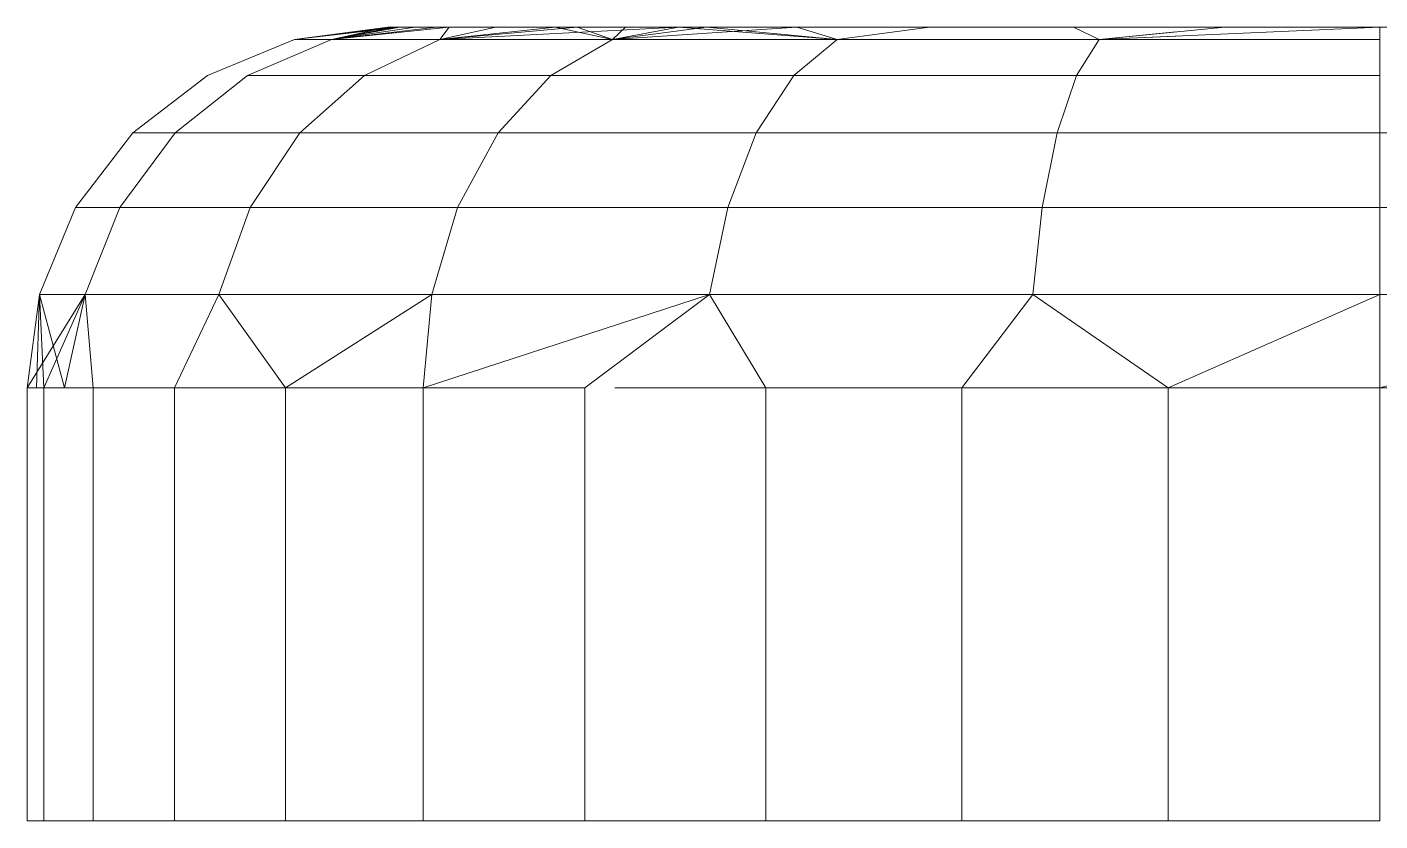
# Model space of a CAD drawing. Header units: centimetres. Extents: x -13467 to 3766, y -437 to 1921.
# Drawn here: x -7655.044 to -7651.294, y 94.029 to 96.229 of the extents above; entities that cross this region are included whole.
import ezdxf

# ---------------------------------------------------------------- set-up
doc = ezdxf.new("R2010")
doc.units = ezdxf.units.CM
doc.layers.add('M-EQPM', color=7, linetype='Continuous', lineweight=9)

# ---------------------------------------------------------------- blocks, each defined once
blk = doc.blocks.new('EQ-02-004 - EQ-02-004_dwg_Agrupar_788-1526269-Sección 1-1')
at = {"layer": 'M-EQPM', "color": 136, "true_color": 0x007f7f}
for p, q in [((-7654.3032, 96.1953), (-7654.0444, 96.2294)), ((-7654.3032, 96.1953), (-7654.0105, 96.2294)), ((-7654.3032, 96.1953), (-7654.0253, 96.2294)), ((-7654.2007, 96.1953), (-7654.0105, 96.2294)), ((-7654.2007, 96.1953), (-7653.9098, 96.2294)), ((-7654.2007, 96.1953), (-7653.8744, 96.2294)), ((-7654.2007, 96.1953), (-7653.9684, 96.2294)), ((-7654.2007, 96.1953), (-7654.0253, 96.2294)), ((-7654.0105, 96.2294), (-7654.0444, 96.2294)), ((-7654.0444, 96.2294), (-7654.0253, 96.2294)), ((-7653.8744, 96.2294), (-7654.0253, 96.2294)), ((-7653.9684, 96.2294), (-7654.0253, 96.2294)), ((-7654.0105, 96.2294), (-7653.9098, 96.2294)), ((-7653.8744, 96.2294), (-7653.9684, 96.2294)), ((-7653.9098, 96.2294), (-7653.7447, 96.2294)), ((-7653.9001, 96.1953), (-7653.7447, 96.2294)), ((-7653.9001, 96.1953), (-7653.5192, 96.2294)), ((-7653.9001, 96.1953), (-7653.239, 96.2294)), ((-7653.9001, 96.1953), (-7653.5809, 96.2294)), ((-7653.9001, 96.1953), (-7653.7447, 96.2294)), ((-7653.9001, 96.1953), (-7653.8744, 96.2294)), ((-7653.7447, 96.2294), (-7653.8744, 96.2294)), ((-7653.7447, 96.2294), (-7653.5192, 96.2294)), ((-7653.5809, 96.2294), (-7653.7447, 96.2294)), ((-7653.1611, 96.2294), (-7653.5809, 96.2294)), ((-7653.3855, 96.2294), (-7653.5809, 96.2294)), ((-7653.422, 96.1953), (-7653.5809, 96.2294)), ((-7653.5192, 96.2294), (-7653.239, 96.2294)), ((-7653.422, 96.1953), (-7653.239, 96.2294)), ((-7653.422, 96.1953), (-7652.9108, 96.2294)), ((-7653.422, 96.1953), (-7653.1611, 96.2294)), ((-7653.422, 96.1953), (-7653.3855, 96.2294)), ((-7653.422, 96.1953), (-7653.3855, 96.2294)), ((-7653.1611, 96.2294), (-7653.3855, 96.2294)), ((-7653.239, 96.2294), (-7652.9108, 96.2294)), ((-7652.9108, 96.2294), (-7653.1611, 96.2294)), ((-7652.7988, 96.1953), (-7653.1611, 96.2294)), ((-7652.9108, 96.2294), (-7652.5429, 96.2294)), ((-7652.5429, 96.2294), (-7652.9108, 96.2294)), ((-7652.7988, 96.1953), (-7652.9108, 96.2294)), ((-7652.7988, 96.1953), (-7652.9108, 96.2294)), ((-7652.7988, 96.1953), (-7652.5429, 96.2294)), ((-7652.7988, 96.1953), (-7652.5429, 96.2294)), ((-7652.5429, 96.2294), (-7652.1442, 96.2294)), ((-7652.1442, 96.2294), (-7652.5429, 96.2294)), ((-7652.1442, 96.2294), (-7651.8602, 96.2294)), ((-7651.8602, 96.2294), (-7652.1442, 96.2294)), ((-7652.0731, 96.1953), (-7652.1442, 96.2294)), ((-7652.0731, 96.1953), (-7652.1442, 96.2294)), ((-7651.9216, 96.2294), (-7651.9294, 96.2294)), ((-7651.9294, 96.2294), (-7651.9216, 96.2294)), ((-7651.8983, 96.2294), (-7651.9216, 96.2294)), ((-7651.8983, 96.2294), (-7651.9216, 96.2294)), ((-7651.8602, 96.2294), (-7651.8983, 96.2294)), ((-7651.8602, 96.2294), (-7651.8983, 96.2294)), ((-7651.8983, 96.2294), (-7651.8602, 96.2294)), ((-7654.5444, 96.0954), (-7654.3032, 96.1953)), ((-7654.4337, 96.0954), (-7654.2007, 96.1953)), ((-7654.4337, 96.0954), (-7654.2007, 96.1953)), ((-7654.3032, 96.1953), (-7654.2007, 96.1953)), ((-7654.3032, 96.1953), (-7654.2007, 96.1953)), ((-7654.2007, 96.1953), (-7653.9001, 96.1953)), ((-7653.9001, 96.1953), (-7654.2007, 96.1953)), ((-7654.109, 96.0954), (-7653.9001, 96.1953)), ((-7654.109, 96.0954), (-7653.9001, 96.1953)), ((-7653.9001, 96.1953), (-7653.422, 96.1953)), ((-7653.422, 96.1953), (-7653.9001, 96.1953)), ((-7652.0731, 96.1953), (-7651.8602, 96.2161)), ((-7652.0731, 96.1953), (-7651.8602, 96.2161)), ((-7651.8602, 96.2161), (-7652.0731, 96.1953)), ((-7651.8602, 96.2161), (-7652.0731, 96.1953)), ((-7651.8602, 96.2161), (-7652.0731, 96.1953)), ((-7651.8602, 96.2161), (-7652.0731, 96.1953)), ((-7652.0731, 96.1953), (-7651.8602, 96.2046)), ((-7651.8602, 96.2046), (-7652.0731, 96.1953)), ((-7652.0731, 96.1953), (-7651.8602, 96.2046)), ((-7654.7515, 95.9365), (-7654.5444, 96.0954)), ((-7654.4337, 96.0954), (-7654.109, 96.0954)), ((-7654.109, 96.0954), (-7654.4337, 96.0954)), ((-7654.4337, 96.0954), (-7654.109, 96.0954)), ((-7654.4337, 96.0954), (-7654.109, 96.0954)), ((-7654.9104, 95.7294), (-7654.7515, 95.9365)), ((-7654.7515, 95.9365), (-7654.6337, 95.9365)), ((-7654.7515, 95.9365), (-7654.6337, 95.9365)), ((-7655.0103, 95.4882), (-7654.9104, 95.7294)), ((-7654.9104, 95.7294), (-7654.7872, 95.7294)), ((-7654.9104, 95.7294), (-7654.7872, 95.7294)), ((-7655.0103, 95.4882), (-7655.0444, 95.2294)), ((-7654.8837, 95.4882), (-7655.0444, 95.2294)), ((-7654.8837, 95.4882), (-7655.0444, 95.2294)), ((-7655.0103, 95.4882), (-7655.0184, 95.2294)), ((-7654.8837, 95.4882), (-7655.0103, 95.4882)), ((-7655.0103, 95.4882), (-7654.8837, 95.4882)), ((-7655.0103, 95.4882), (-7654.9408, 95.2294)), ((-7654.8837, 95.4882), (-7654.9982, 95.2294)), ((-7654.8837, 95.4882), (-7654.9982, 95.2294)), ((-7654.9982, 95.2294), (-7654.8837, 95.4882)), ((-7654.8837, 95.4882), (-7654.9408, 95.2294)), ((-7654.8837, 95.4882), (-7654.9408, 95.2294))]:
    blk.add_line(p, q, dxfattribs=at)
at = {"layer": 'M-EQPM', "color": 136, "true_color": 0x007f7f, "flags": 128}
for points in [[(-7654.4337, 96.0954), (-7654.2007, 96.1953), (-7654.3032, 96.1953), (-7654.5444, 96.0954), (-7654.3032, 96.1953), (-7654.2007, 96.1953), (-7653.8744, 96.2294), (-7653.7447, 96.2294)], [(-7654.109, 96.0954), (-7654.4337, 96.0954), (-7654.2007, 96.1953), (-7654.3032, 96.1953), (-7654.0253, 96.2294), (-7654.3032, 96.1953), (-7654.0444, 96.2294), (-7654.0253, 96.2294), (-7654.0444, 96.2294), (-7654.0105, 96.2294), (-7653.9098, 96.2294), (-7654.2007, 96.1953), (-7654.0105, 96.2294), (-7654.0444, 96.2294), (-7654.3032, 96.1953), (-7654.0105, 96.2294), (-7654.3032, 96.1953), (-7654.2007, 96.1953)], [(-7653.422, 96.1953), (-7653.5809, 96.2294), (-7653.9001, 96.1953), (-7654.2007, 96.1953), (-7654.4337, 96.0954)], [(-7653.8744, 96.2294), (-7654.2007, 96.1953), (-7653.9684, 96.2294), (-7653.8744, 96.2294), (-7653.7447, 96.2294), (-7653.9001, 96.1953), (-7653.8744, 96.2294), (-7653.9001, 96.1953), (-7654.2007, 96.1953), (-7654.4337, 96.0954)], [(-7654.0253, 96.2294), (-7653.9684, 96.2294), (-7654.2007, 96.1953), (-7654.0253, 96.2294), (-7654.2007, 96.1953)], [(-7653.7447, 96.2294), (-7653.9098, 96.2294), (-7653.7447, 96.2294), (-7653.9001, 96.1953), (-7653.422, 96.1953)], [(-7653.5192, 96.2294), (-7653.2389, 96.2294), (-7653.9001, 96.1953), (-7653.2389, 96.2294), (-7653.422, 96.1953)], [(-7653.422, 96.1953), (-7653.9001, 96.1953), (-7653.5192, 96.2294)], [(-7653.7447, 96.2294), (-7653.5192, 96.2294), (-7653.9001, 96.1953), (-7653.7447, 96.2294), (-7653.5192, 96.2294), (-7653.2389, 96.2294), (-7652.9108, 96.2294), (-7652.5429, 96.2294), (-7652.7988, 96.1953), (-7652.9108, 96.2294), (-7653.2389, 96.2294), (-7653.422, 96.1953), (-7652.9108, 96.2294), (-7653.422, 96.1953)], [(-7653.5809, 96.2294), (-7653.9001, 96.1953), (-7653.7447, 96.2294), (-7653.5809, 96.2294), (-7653.7447, 96.2294)], [(-7653.3855, 96.2294), (-7653.1611, 96.2294), (-7653.422, 96.1953), (-7653.3855, 96.2294), (-7653.5809, 96.2294), (-7653.422, 96.1953)], [(-7652.7988, 96.1953), (-7653.1611, 96.2294), (-7653.422, 96.1953)], [(-7653.1611, 96.2294), (-7652.9108, 96.2294), (-7653.1611, 96.2294), (-7652.7988, 96.1953)], [(-7652.0731, 96.1953), (-7652.1442, 96.2294), (-7652.5429, 96.2294), (-7652.1442, 96.2294), (-7651.8602, 96.2294)], [(-7652.0731, 96.1953), (-7652.1442, 96.2294), (-7651.8602, 96.2294)], [(-7652.0731, 96.1953), (-7652.1442, 96.2294), (-7651.8602, 96.2294)], [(-7652.0731, 96.1953), (-7652.1442, 96.2294), (-7651.8602, 96.2294)], [(-7651.8602, 96.2294), (-7651.8983, 96.2294), (-7651.9216, 96.2294), (-7651.9294, 96.2294), (-7651.9216, 96.2294), (-7651.8983, 96.2294), (-7651.8602, 96.2294)], [(-7651.8983, 96.2294), (-7651.9216, 96.2294), (-7651.9294, 96.2294)], [(-7651.8602, 96.2294), (-7651.8983, 96.2294), (-7651.9216, 96.2294), (-7651.9294, 96.2294)], [(-7654.4337, 96.0954), (-7654.109, 96.0954), (-7653.9001, 96.1953), (-7653.422, 96.1953)], [(-7653.422, 96.1953), (-7653.9001, 96.1953), (-7654.109, 96.0954)], [(-7654.6337, 95.9365), (-7654.7515, 95.9365), (-7654.9104, 95.7294), (-7654.7515, 95.9365), (-7654.6337, 95.9365)], [(-7654.6337, 95.9365), (-7654.7515, 95.9365), (-7654.6337, 95.9365)], [(-7654.7872, 95.7294), (-7654.9104, 95.7294), (-7655.0103, 95.4882), (-7654.9104, 95.7294), (-7654.7872, 95.7294)], [(-7654.7872, 95.7294), (-7654.9104, 95.7294), (-7654.7872, 95.7294)], [(-7655.0444, 95.2294), (-7655.0103, 95.4882), (-7655.0184, 95.2294)], [(-7654.8837, 95.4882), (-7655.0103, 95.4882), (-7655.0444, 95.2294), (-7654.8837, 95.4882)], [(-7654.9408, 95.2294), (-7654.8837, 95.4882), (-7655.0103, 95.4882), (-7655.0184, 95.2294)], [(-7654.8837, 95.4882), (-7655.0103, 95.4882), (-7654.8837, 95.4882)]]:
    blk.add_lwpolyline(points, dxfattribs=at)
for points in [[(-7654.109, 96.0954), (-7653.9001, 96.1953), (-7654.2007, 96.1953), (-7653.9098, 96.2294), (-7654.0105, 96.2294), (-7654.2007, 96.1953), (-7653.9001, 96.1953)], [(-7652.7988, 96.1953), (-7652.9108, 96.2294), (-7652.5429, 96.2294)], [(-7652.7988, 96.1953), (-7652.9108, 96.2294), (-7652.5429, 96.2294), (-7652.1442, 96.2294), (-7652.5429, 96.2294)], [(-7652.9108, 96.2294), (-7652.5429, 96.2294), (-7652.7988, 96.1953)], [(-7654.5444, 96.0954), (-7654.7515, 95.9365)], [(-7654.9408, 95.2294), (-7655.0103, 95.4882)]]:
    blk.add_lwpolyline(points, close=True, dxfattribs=at)
blk = doc.blocks.new('EQ-02-004 - EQ-02-004_dwg_Agrupar_893-1526270-Sección 1-1')
at = {"layer": 'M-EQPM', "color": 136, "true_color": 0x007f7f}
for p, q in [((-7654.3032, 96.1953), (-7654.0444, 96.2294)), ((-7654.3032, 96.1953), (-7654.0105, 96.2294)), ((-7654.2007, 96.1953), (-7653.9098, 96.2294)), ((-7654.2007, 96.1953), (-7654.0444, 96.2294)), ((-7654.2007, 96.1953), (-7654.0105, 96.2294)), ((-7654.2007, 96.1953), (-7654.0105, 96.2294)), ((-7654.2007, 96.1953), (-7653.9098, 96.2294)), ((-7654.0105, 96.2294), (-7654.0444, 96.2294)), ((-7654.0444, 96.2294), (-7654.0105, 96.2294)), ((-7653.9098, 96.2294), (-7654.0105, 96.2294)), ((-7654.0105, 96.2294), (-7653.9098, 96.2294)), ((-7653.7447, 96.2294), (-7653.9098, 96.2294)), ((-7653.9098, 96.2294), (-7653.7447, 96.2294)), ((-7653.9001, 96.1953), (-7653.5192, 96.2294)), ((-7653.9001, 96.1953), (-7653.7447, 96.2294)), ((-7653.9001, 96.1953), (-7653.7447, 96.2294)), ((-7653.9001, 96.1953), (-7653.5192, 96.2294)), ((-7653.9001, 96.1953), (-7653.239, 96.2294)), ((-7653.5192, 96.2294), (-7653.7447, 96.2294)), ((-7653.7447, 96.2294), (-7653.5192, 96.2294)), ((-7653.239, 96.2294), (-7653.5192, 96.2294)), ((-7653.5192, 96.2294), (-7653.239, 96.2294)), ((-7653.422, 96.1953), (-7653.5192, 96.2294)), ((-7653.422, 96.1953), (-7653.239, 96.2294)), ((-7653.422, 96.1953), (-7653.239, 96.2294)), ((-7653.422, 96.1953), (-7652.9108, 96.2294)), ((-7652.9108, 96.2294), (-7653.239, 96.2294)), ((-7653.239, 96.2294), (-7652.9108, 96.2294)), ((-7652.7988, 96.1953), (-7653.239, 96.2294)), ((-7652.5429, 96.2294), (-7652.9108, 96.2294)), ((-7652.9108, 96.2294), (-7652.5429, 96.2294)), ((-7652.7988, 96.1953), (-7652.9108, 96.2294)), ((-7652.7988, 96.1953), (-7652.9108, 96.2294)), ((-7652.7988, 96.1953), (-7652.5429, 96.2294)), ((-7652.7988, 96.1953), (-7652.5429, 96.2294)), ((-7652.1442, 96.2294), (-7652.5429, 96.2294)), ((-7652.5429, 96.2294), (-7652.1442, 96.2294)), ((-7651.8602, 96.2294), (-7652.1442, 96.2294)), ((-7652.1442, 96.2294), (-7651.8602, 96.2294)), ((-7652.0731, 96.1953), (-7652.1442, 96.2294)), ((-7652.0731, 96.1953), (-7652.1442, 96.2294)), ((-7651.9216, 96.2294), (-7651.9294, 96.2294)), ((-7651.9294, 96.2294), (-7651.9216, 96.2294)), ((-7651.8983, 96.2294), (-7651.9216, 96.2294)), ((-7651.8983, 96.2294), (-7651.9216, 96.2294)), ((-7651.8602, 96.2294), (-7651.8983, 96.2294)), ((-7651.8602, 96.2294), (-7651.8983, 96.2294)), ((-7651.8602, 96.2294), (-7651.8983, 96.2294)), ((-7654.5444, 96.0954), (-7654.3032, 96.1953)), ((-7654.4337, 96.0954), (-7654.2007, 96.1953)), ((-7654.4337, 96.0954), (-7654.2007, 96.1953)), ((-7654.2007, 96.1953), (-7654.3032, 96.1953)), ((-7654.3032, 96.1953), (-7654.2007, 96.1953)), ((-7653.9001, 96.1953), (-7654.2007, 96.1953)), ((-7654.2007, 96.1953), (-7653.9001, 96.1953)), ((-7654.109, 96.0954), (-7653.9001, 96.1953)), ((-7654.109, 96.0954), (-7653.9001, 96.1953)), ((-7653.422, 96.1953), (-7653.9001, 96.1953)), ((-7653.9001, 96.1953), (-7653.422, 96.1953)), ((-7652.0731, 96.1953), (-7651.8602, 96.2161)), ((-7652.0731, 96.1953), (-7651.8602, 96.2161)), ((-7652.0731, 96.1953), (-7651.8602, 96.2161)), ((-7652.0731, 96.1953), (-7651.8602, 96.2161)), ((-7651.8602, 96.2161), (-7652.0731, 96.1953)), ((-7651.8602, 96.2161), (-7652.0731, 96.1953)), ((-7652.0731, 96.1953), (-7651.8602, 96.2046)), ((-7651.8602, 96.2046), (-7652.0731, 96.1953)), ((-7652.0731, 96.1953), (-7651.8602, 96.2046)), ((-7654.7515, 95.9365), (-7654.5444, 96.0954)), ((-7654.109, 96.0954), (-7654.4337, 96.0954)), ((-7654.4337, 96.0954), (-7654.109, 96.0954)), ((-7654.109, 96.0954), (-7654.4337, 96.0954)), ((-7654.9104, 95.7294), (-7654.7515, 95.9365)), ((-7654.6337, 95.9365), (-7654.7515, 95.9365)), ((-7654.7515, 95.9365), (-7654.6337, 95.9365)), ((-7655.0103, 95.4882), (-7654.9104, 95.7294)), ((-7654.7872, 95.7294), (-7654.9104, 95.7294)), ((-7654.9104, 95.7294), (-7654.7872, 95.7294)), ((-7655.0103, 95.4882), (-7655.0444, 95.2294)), ((-7655.0444, 95.2294), (-7654.8837, 95.4882)), ((-7655.0444, 95.2294), (-7654.8837, 95.4882)), ((-7654.8837, 95.4882), (-7655.0103, 95.4882)), ((-7655.0103, 95.4882), (-7654.9982, 95.2294)), ((-7655.0103, 95.4882), (-7654.8837, 95.4882)), ((-7654.8837, 95.4882), (-7654.9982, 95.2294)), ((-7654.8837, 95.4882), (-7654.9982, 95.2294)), ((-7654.9982, 95.2294), (-7654.8837, 95.4882)), ((-7654.8837, 95.4882), (-7654.9982, 95.2294)), ((-7654.9982, 95.2294), (-7654.8837, 95.4882)), ((-7654.8837, 95.4882), (-7654.9982, 95.2294))]:
    blk.add_line(p, q, dxfattribs=at)
at = {"layer": 'M-EQPM', "color": 136, "true_color": 0x007f7f, "flags": 128}
for points in [[(-7653.422, 96.1953), (-7653.5192, 96.2294), (-7653.422, 96.1953), (-7653.2389, 96.2294), (-7653.5192, 96.2294), (-7653.7447, 96.2294), (-7653.9098, 96.2294), (-7654.2007, 96.1953), (-7654.3032, 96.1953), (-7654.5444, 96.0954), (-7654.7515, 95.9365), (-7654.6337, 95.9365)], [(-7654.5444, 96.0954), (-7654.3032, 96.1953), (-7654.0105, 96.2294), (-7654.2007, 96.1953), (-7653.9001, 96.1953), (-7654.109, 96.0954)], [(-7652.7988, 96.1953), (-7653.2389, 96.2294), (-7652.9108, 96.2294), (-7653.2389, 96.2294), (-7653.5192, 96.2294), (-7653.7447, 96.2294), (-7653.9001, 96.1953), (-7653.5192, 96.2294), (-7653.9001, 96.1953), (-7654.2007, 96.1953), (-7654.4337, 96.0954)], [(-7654.4337, 96.0954), (-7654.2007, 96.1953), (-7653.9001, 96.1953), (-7653.7447, 96.2294), (-7653.9098, 96.2294), (-7654.0105, 96.2294), (-7654.2007, 96.1953), (-7653.9098, 96.2294), (-7654.0105, 96.2294), (-7654.0444, 96.2294), (-7654.2007, 96.1953), (-7654.0444, 96.2294), (-7654.3032, 96.1953), (-7654.2007, 96.1953), (-7654.4337, 96.0954), (-7654.109, 96.0954)], [(-7654.109, 96.0954), (-7654.4337, 96.0954), (-7654.2007, 96.1953), (-7654.3032, 96.1953), (-7654.2007, 96.1953), (-7654.0105, 96.2294), (-7654.0444, 96.2294), (-7654.0105, 96.2294), (-7654.0444, 96.2294), (-7654.3032, 96.1953), (-7654.0105, 96.2294)], [(-7654.0105, 96.2294), (-7653.9098, 96.2294), (-7654.2007, 96.1953), (-7653.9001, 96.1953), (-7654.109, 96.0954)], [(-7653.422, 96.1953), (-7653.9001, 96.1953), (-7653.7447, 96.2294), (-7653.9098, 96.2294), (-7653.7447, 96.2294)], [(-7653.7447, 96.2294), (-7653.5192, 96.2294), (-7653.9001, 96.1953), (-7653.422, 96.1953)], [(-7653.422, 96.1953), (-7653.2389, 96.2294), (-7653.9001, 96.1953), (-7653.2389, 96.2294), (-7653.5192, 96.2294), (-7653.2389, 96.2294), (-7652.9108, 96.2294), (-7652.5429, 96.2294), (-7652.7988, 96.1953), (-7652.9108, 96.2294), (-7652.7988, 96.1953)], [(-7653.422, 96.1953), (-7653.2389, 96.2294), (-7652.7988, 96.1953)], [(-7653.422, 96.1953), (-7652.9108, 96.2294), (-7653.422, 96.1953), (-7653.2389, 96.2294), (-7652.9108, 96.2294), (-7652.5429, 96.2294), (-7652.7988, 96.1953)], [(-7652.5429, 96.2294), (-7652.9108, 96.2294), (-7652.7988, 96.1953)], [(-7652.7988, 96.1953), (-7652.5429, 96.2294), (-7652.1442, 96.2294), (-7652.5429, 96.2294)], [(-7652.0731, 96.1953), (-7652.1442, 96.2294), (-7652.5429, 96.2294), (-7652.1442, 96.2294), (-7651.8602, 96.2294)], [(-7651.8602, 96.2294), (-7652.1442, 96.2294), (-7652.0731, 96.1953)], [(-7651.8602, 96.2294), (-7652.1442, 96.2294), (-7652.0731, 96.1953)], [(-7652.0731, 96.1953), (-7652.1442, 96.2294), (-7651.8602, 96.2294)], [(-7651.8602, 96.2294), (-7651.8983, 96.2294), (-7651.9216, 96.2294), (-7651.9294, 96.2294), (-7651.9216, 96.2294), (-7651.8983, 96.2294), (-7651.8602, 96.2294)], [(-7651.9294, 96.2294), (-7651.9216, 96.2294), (-7651.8983, 96.2294), (-7651.8602, 96.2294)], [(-7651.9294, 96.2294), (-7651.9216, 96.2294), (-7651.8983, 96.2294)], [(-7654.4337, 96.0954), (-7654.109, 96.0954), (-7653.9001, 96.1953), (-7653.422, 96.1953)], [(-7654.109, 96.0954), (-7653.9001, 96.1953), (-7653.422, 96.1953)], [(-7654.5444, 96.0954), (-7654.7515, 95.9365), (-7654.6337, 95.9365)], [(-7654.6337, 95.9365), (-7654.7515, 95.9365), (-7654.9104, 95.7294), (-7655.0103, 95.4882), (-7654.8837, 95.4882)], [(-7654.7872, 95.7294), (-7654.9104, 95.7294), (-7654.7515, 95.9365), (-7654.6337, 95.9365)], [(-7654.8837, 95.4882), (-7655.0103, 95.4882), (-7654.9104, 95.7294), (-7654.7872, 95.7294)], [(-7654.7872, 95.7294), (-7654.9104, 95.7294), (-7654.7872, 95.7294)], [(-7654.8837, 95.4882), (-7655.0444, 95.2294), (-7655.0103, 95.4882), (-7654.8837, 95.4882)], [(-7654.9982, 95.2294), (-7655.0103, 95.4882), (-7655.0444, 95.2294)], [(-7654.8837, 95.4882), (-7655.0103, 95.4882), (-7654.9982, 95.2294)]]:
    blk.add_lwpolyline(points, dxfattribs=at)
for points in [[(-7654.0105, 96.2294), (-7654.2007, 96.1953), (-7653.9098, 96.2294)], [(-7653.5192, 96.2294), (-7653.7447, 96.2294), (-7653.9001, 96.1953)], [(-7652.9108, 96.2294), (-7652.5429, 96.2294), (-7652.7988, 96.1953)]]:
    blk.add_lwpolyline(points, close=True, dxfattribs=at)
blk = doc.blocks.new('EQ-02-004 - EQ-02-004_dwg_Agrupar_896-1526271-Sección 1-1')
at = {"layer": 'M-EQPM', "color": 136, "true_color": 0x007f7f}
for p, q in [((-7654.3032, 96.1953), (-7654.0444, 96.2294)), ((-7654.3032, 96.1953), (-7654.0105, 96.2294)), ((-7654.2007, 96.1953), (-7653.9098, 96.2294)), ((-7654.2007, 96.1953), (-7654.0444, 96.2294)), ((-7654.2007, 96.1953), (-7654.0105, 96.2294)), ((-7654.2007, 96.1953), (-7654.0105, 96.2294)), ((-7654.2007, 96.1953), (-7653.9098, 96.2294)), ((-7654.0105, 96.2294), (-7654.0444, 96.2294)), ((-7654.0444, 96.2294), (-7654.0105, 96.2294)), ((-7653.9098, 96.2294), (-7654.0105, 96.2294)), ((-7654.0105, 96.2294), (-7653.9098, 96.2294)), ((-7653.7447, 96.2294), (-7653.9098, 96.2294)), ((-7653.9098, 96.2294), (-7653.7447, 96.2294)), ((-7653.9001, 96.1953), (-7653.5192, 96.2294)), ((-7653.9001, 96.1953), (-7653.7447, 96.2294)), ((-7653.9001, 96.1953), (-7653.7447, 96.2294)), ((-7653.9001, 96.1953), (-7653.5192, 96.2294)), ((-7653.9001, 96.1953), (-7653.239, 96.2294)), ((-7653.5192, 96.2294), (-7653.7447, 96.2294)), ((-7653.7447, 96.2294), (-7653.5192, 96.2294)), ((-7653.239, 96.2294), (-7653.5192, 96.2294)), ((-7653.5192, 96.2294), (-7653.239, 96.2294)), ((-7653.422, 96.1953), (-7653.5192, 96.2294)), ((-7653.422, 96.1953), (-7653.239, 96.2294)), ((-7653.422, 96.1953), (-7653.239, 96.2294)), ((-7653.422, 96.1953), (-7652.9108, 96.2294)), ((-7652.9108, 96.2294), (-7653.239, 96.2294)), ((-7653.239, 96.2294), (-7652.9108, 96.2294)), ((-7652.7988, 96.1953), (-7653.239, 96.2294)), ((-7652.5429, 96.2294), (-7652.9108, 96.2294)), ((-7652.9108, 96.2294), (-7652.5429, 96.2294)), ((-7652.7988, 96.1953), (-7652.9108, 96.2294)), ((-7652.7988, 96.1953), (-7652.9108, 96.2294)), ((-7652.7988, 96.1953), (-7652.5429, 96.2294)), ((-7652.7988, 96.1953), (-7652.5429, 96.2294)), ((-7652.1442, 96.2294), (-7652.5429, 96.2294)), ((-7652.5429, 96.2294), (-7652.1442, 96.2294)), ((-7651.8602, 96.2294), (-7652.1442, 96.2294)), ((-7652.1442, 96.2294), (-7651.7246, 96.2294)), ((-7652.0731, 96.1953), (-7652.1442, 96.2294)), ((-7652.0731, 96.1953), (-7652.1442, 96.2294)), ((-7652.0731, 96.1953), (-7651.7246, 96.2294)), ((-7652.0731, 96.1953), (-7651.2944, 96.2294)), ((-7651.9216, 96.2294), (-7651.9294, 96.2294)), ((-7651.9294, 96.2294), (-7651.9216, 96.2294)), ((-7651.8983, 96.2294), (-7651.9216, 96.2294)), ((-7651.8983, 96.2294), (-7651.9216, 96.2294)), ((-7651.8602, 96.2294), (-7651.8983, 96.2294)), ((-7651.8602, 96.2294), (-7651.8983, 96.2294)), ((-7651.8602, 96.2294), (-7651.8983, 96.2294)), ((-7651.8081, 96.2294), (-7651.8602, 96.2294)), ((-7651.7434, 96.2294), (-7651.8081, 96.2294)), ((-7651.6677, 96.2294), (-7651.7434, 96.2294)), ((-7651.7246, 96.2294), (-7651.2944, 96.2294)), ((-7651.5827, 96.2294), (-7651.6677, 96.2294)), ((-7651.4906, 96.2294), (-7651.5827, 96.2294)), ((-7651.3937, 96.2294), (-7651.4906, 96.2294)), ((-7651.3937, 96.2294), (-7651.4906, 96.2294)), ((-7651.2944, 96.2294), (-7651.3937, 96.2294)), ((-7651.3937, 96.2294), (-7651.2944, 96.2294)), ((-7654.5444, 96.0954), (-7654.3032, 96.1953)), ((-7654.4337, 96.0954), (-7654.2007, 96.1953)), ((-7654.4337, 96.0954), (-7654.2007, 96.1953)), ((-7654.2007, 96.1953), (-7654.3032, 96.1953)), ((-7654.3032, 96.1953), (-7654.2007, 96.1953)), ((-7653.9001, 96.1953), (-7654.2007, 96.1953)), ((-7654.2007, 96.1953), (-7653.9001, 96.1953)), ((-7654.109, 96.0954), (-7653.9001, 96.1953)), ((-7654.109, 96.0954), (-7653.9001, 96.1953)), ((-7653.422, 96.1953), (-7653.9001, 96.1953)), ((-7653.9001, 96.1953), (-7653.422, 96.1953)), ((-7653.5925, 96.0954), (-7653.422, 96.1953)), ((-7653.422, 96.1953), (-7652.7988, 96.1953)), ((-7652.9194, 96.0954), (-7652.7988, 96.1953)), ((-7652.7988, 96.1953), (-7652.0731, 96.1953)), ((-7652.1356, 96.0954), (-7652.0731, 96.1953)), ((-7652.0731, 96.1953), (-7651.8602, 96.2161)), ((-7652.0731, 96.1953), (-7651.8602, 96.2161)), ((-7652.0731, 96.1953), (-7651.8602, 96.2161)), ((-7652.0731, 96.1953), (-7651.2944, 96.1953)), ((-7652.0731, 96.1953), (-7651.2944, 96.1953)), ((-7654.7515, 95.9365), (-7654.5444, 96.0954)), ((-7654.6337, 95.9365), (-7654.4337, 96.0954)), ((-7654.109, 96.0954), (-7654.4337, 96.0954)), ((-7654.4337, 96.0954), (-7654.109, 96.0954)), ((-7654.109, 96.0954), (-7654.4337, 96.0954)), ((-7654.2883, 95.9365), (-7654.109, 96.0954)), ((-7654.109, 96.0954), (-7653.5925, 96.0954)), ((-7653.7389, 95.9365), (-7653.5925, 96.0954)), ((-7653.5925, 96.0954), (-7653.7389, 95.9365)), ((-7653.5925, 96.0954), (-7653.7389, 95.9365)), ((-7653.5925, 96.0954), (-7652.9194, 96.0954)), ((-7653.023, 95.9365), (-7652.9194, 96.0954)), ((-7653.023, 95.9365), (-7652.9194, 96.0954)), ((-7652.9194, 96.0954), (-7652.1356, 96.0954)), ((-7652.1892, 95.9365), (-7652.1356, 96.0954)), ((-7652.1356, 96.0954), (-7651.2944, 96.0954)), ((-7654.9104, 95.7294), (-7654.7515, 95.9365)), ((-7654.7872, 95.7294), (-7654.6337, 95.9365)), ((-7654.6337, 95.9365), (-7654.7515, 95.9365)), ((-7654.7515, 95.9365), (-7654.6337, 95.9365)), ((-7654.6337, 95.9365), (-7654.2883, 95.9365)), ((-7654.426, 95.7294), (-7654.2883, 95.9365)), ((-7654.426, 95.7294), (-7654.2883, 95.9365)), ((-7654.426, 95.7294), (-7654.2883, 95.9365)), ((-7654.2883, 95.9365), (-7653.7389, 95.9365)), ((-7653.8513, 95.7294), (-7653.7389, 95.9365)), ((-7653.7389, 95.9365), (-7653.8513, 95.7294)), ((-7653.8513, 95.7294), (-7653.7389, 95.9365)), ((-7653.7389, 95.9365), (-7653.023, 95.9365)), ((-7653.7389, 95.9365), (-7653.023, 95.9365)), ((-7653.7389, 95.9365), (-7653.023, 95.9365)), ((-7653.1024, 95.7294), (-7653.023, 95.9365)), ((-7653.023, 95.9365), (-7653.1024, 95.7294)), ((-7653.023, 95.9365), (-7653.1024, 95.7294)), ((-7653.023, 95.9365), (-7652.1892, 95.9365)), ((-7652.2303, 95.7294), (-7652.1892, 95.9365)), ((-7652.1892, 95.9365), (-7651.2944, 95.9365)), ((-7655.0103, 95.4882), (-7654.9104, 95.7294)), ((-7654.7872, 95.7294), (-7654.9104, 95.7294)), ((-7654.9104, 95.7294), (-7654.7872, 95.7294)), ((-7654.8837, 95.4882), (-7654.7872, 95.7294)), ((-7654.7872, 95.7294), (-7654.426, 95.7294)), ((-7654.426, 95.7294), (-7654.7872, 95.7294)), ((-7654.426, 95.7294), (-7654.5125, 95.4882)), ((-7654.5125, 95.4882), (-7654.426, 95.7294)), ((-7654.5125, 95.4882), (-7654.426, 95.7294)), ((-7654.426, 95.7294), (-7653.8513, 95.7294)), ((-7653.8513, 95.7294), (-7653.922, 95.4882)), ((-7653.8513, 95.7294), (-7653.1024, 95.7294)), ((-7653.8513, 95.7294), (-7653.1024, 95.7294)), ((-7653.1024, 95.7294), (-7653.8513, 95.7294)), ((-7653.1024, 95.7294), (-7653.1524, 95.4882)), ((-7653.1024, 95.7294), (-7653.1524, 95.4882)), ((-7653.1024, 95.7294), (-7652.2303, 95.7294)), ((-7652.2303, 95.7294), (-7652.2562, 95.4882)), ((-7652.2303, 95.7294), (-7651.2944, 95.7294)), ((-7650.3585, 95.7294), (-7651.2944, 95.7294)), ((-7655.0103, 95.4882), (-7655.0444, 95.2294)), ((-7655.0444, 95.2294), (-7654.8837, 95.4882)), ((-7654.8837, 95.4882), (-7655.0103, 95.4882)), ((-7655.0103, 95.4882), (-7654.9982, 95.2294)), ((-7655.0103, 95.4882), (-7654.8837, 95.4882)), ((-7654.8837, 95.4882), (-7654.9982, 95.2294)), ((-7654.8837, 95.4882), (-7654.9982, 95.2294)), ((-7654.9982, 95.2294), (-7654.8837, 95.4882)), ((-7654.8837, 95.4882), (-7654.9982, 95.2294)), ((-7654.8609, 95.2294), (-7654.8837, 95.4882)), ((-7654.8837, 95.4882), (-7654.5125, 95.4882)), ((-7654.8837, 95.4882), (-7654.8609, 95.2294)), ((-7654.5125, 95.4882), (-7654.6357, 95.2294)), ((-7654.6357, 95.2294), (-7654.5125, 95.4882)), ((-7654.5125, 95.4882), (-7653.922, 95.4882)), ((-7654.5125, 95.4882), (-7654.3282, 95.2294)), ((-7654.3282, 95.2294), (-7654.5125, 95.4882)), ((-7653.922, 95.4882), (-7654.3282, 95.2294)), ((-7653.922, 95.4882), (-7653.9461, 95.2294)), ((-7653.9461, 95.2294), (-7653.1524, 95.4882)), ((-7653.9461, 95.2294), (-7653.922, 95.4882)), ((-7653.1524, 95.4882), (-7653.9461, 95.2294)), ((-7653.9461, 95.2294), (-7653.922, 95.4882)), ((-7653.922, 95.4882), (-7653.1524, 95.4882)), ((-7653.1524, 95.4882), (-7653.922, 95.4882)), ((-7653.922, 95.4882), (-7653.1524, 95.4882)), ((-7653.1524, 95.4882), (-7653.4986, 95.2294)), ((-7653.1524, 95.4882), (-7653.4986, 95.2294)), ((-7653.1524, 95.4882), (-7652.9969, 95.2294)), ((-7653.1524, 95.4882), (-7652.2562, 95.4882)), ((-7652.9969, 95.2294), (-7653.1524, 95.4882)), ((-7652.9969, 95.2294), (-7653.1524, 95.4882)), ((-7652.2562, 95.4882), (-7652.4532, 95.2294)), ((-7652.2562, 95.4882), (-7651.2944, 95.4882)), ((-7652.2562, 95.4882), (-7651.881, 95.2294)), ((-7651.881, 95.2294), (-7652.2562, 95.4882)), ((-7651.2944, 95.4882), (-7651.881, 95.2294)), ((-7655.0444, 95.2294), (-7655.0444, 94.0294)), ((-7655.0444, 95.2294), (-7654.9982, 95.2294)), ((-7654.8609, 95.2294), (-7654.9982, 95.2294)), ((-7654.9982, 95.2294), (-7654.9982, 94.0294)), ((-7654.8609, 95.2294), (-7654.6357, 95.2294)), ((-7654.8609, 95.2294), (-7654.8609, 94.0294)), ((-7654.8609, 95.2294), (-7654.6357, 95.2294)), ((-7654.6357, 95.2294), (-7654.8609, 95.2294)), ((-7654.8609, 95.2294), (-7654.8609, 94.0294)), ((-7654.6357, 95.2294), (-7654.3282, 95.2294)), ((-7654.6357, 95.2294), (-7654.6357, 94.0294)), ((-7654.6357, 94.0294), (-7654.6357, 95.2294)), ((-7653.9461, 95.2294), (-7654.3282, 95.2294)), ((-7654.3282, 95.2294), (-7654.3282, 94.0294)), ((-7654.3282, 95.2294), (-7654.3282, 94.0294)), ((-7653.9461, 95.2294), (-7653.4986, 95.2294)), ((-7653.9461, 95.2294), (-7653.9461, 94.0294)), ((-7653.9461, 94.0294), (-7653.9461, 95.2294)), ((-7653.4986, 95.2294), (-7653.4986, 94.0294)), ((-7653.4152, 95.2294), (-7652.9969, 95.2294)), ((-7653.4152, 95.2294), (-7652.9969, 95.2294)), ((-7653.4152, 95.2294), (-7652.9969, 95.2294)), ((-7652.9969, 95.2294), (-7652.4532, 95.2294)), ((-7652.9969, 95.2294), (-7652.9969, 94.0294)), ((-7652.4532, 95.2294), (-7651.881, 95.2294)), ((-7652.4532, 95.2294), (-7652.4532, 94.0294)), ((-7651.881, 95.2294), (-7651.2944, 95.2294)), ((-7651.881, 95.2294), (-7651.881, 94.0294)), ((-7651.2944, 95.2294), (-7651.881, 95.2294)), ((-7651.881, 95.2294), (-7651.2944, 95.2294)), ((-7651.2944, 94.0294), (-7651.2944, 95.2294)), ((-7654.9982, 94.0294), (-7655.0444, 94.0294)), ((-7655.0444, 94.0294), (-7654.9982, 94.0294)), ((-7654.8609, 94.0294), (-7654.9982, 94.0294)), ((-7654.6357, 94.0294), (-7654.8609, 94.0294)), ((-7654.8609, 94.0294), (-7654.6357, 94.0294)), ((-7654.8609, 94.0294), (-7654.6357, 94.0294)), ((-7654.3282, 94.0294), (-7654.6357, 94.0294)), ((-7653.9461, 94.0294), (-7654.3282, 94.0294)), ((-7654.3282, 94.0294), (-7653.9461, 94.0294)), ((-7654.3282, 94.0294), (-7653.9461, 94.0294)), ((-7653.4986, 94.0294), (-7653.9461, 94.0294)), ((-7653.9461, 94.0294), (-7653.4986, 94.0294)), ((-7652.9969, 94.0294), (-7653.4986, 94.0294)), ((-7652.4532, 94.0294), (-7652.9969, 94.0294)), ((-7651.881, 94.0294), (-7652.4532, 94.0294)), ((-7651.881, 94.0294), (-7651.2944, 94.0294)), ((-7651.881, 94.0294), (-7651.2944, 94.0294))]:
    blk.add_line(p, q, dxfattribs=at)
at = {"layer": 'M-EQPM', "color": 136, "true_color": 0x007f7f, "flags": 128}
for points in [[(-7653.422, 96.1953), (-7653.5192, 96.2294), (-7653.422, 96.1953), (-7653.2389, 96.2294), (-7653.5192, 96.2294), (-7653.7447, 96.2294), (-7653.9098, 96.2294), (-7654.2007, 96.1953), (-7654.3032, 96.1953), (-7654.5444, 96.0954), (-7654.7515, 95.9365), (-7654.6337, 95.9365), (-7654.7872, 95.7294), (-7654.426, 95.7294)], [(-7654.5444, 96.0954), (-7654.3032, 96.1953), (-7654.0105, 96.2294), (-7654.2007, 96.1953), (-7653.9001, 96.1953), (-7654.109, 96.0954), (-7653.5925, 96.0954)], [(-7652.7988, 96.1953), (-7653.2389, 96.2294), (-7652.9108, 96.2294), (-7653.2389, 96.2294), (-7653.5192, 96.2294), (-7653.7447, 96.2294), (-7653.9001, 96.1953), (-7653.5192, 96.2294), (-7653.9001, 96.1953), (-7654.2007, 96.1953), (-7654.4337, 96.0954)], [(-7654.4337, 96.0954), (-7654.2007, 96.1953), (-7653.9001, 96.1953), (-7653.7447, 96.2294), (-7653.9098, 96.2294), (-7654.0105, 96.2294), (-7654.2007, 96.1953), (-7653.9098, 96.2294), (-7654.0105, 96.2294), (-7654.0444, 96.2294), (-7654.2007, 96.1953), (-7654.0444, 96.2294), (-7654.3032, 96.1953), (-7654.2007, 96.1953), (-7654.4337, 96.0954), (-7654.109, 96.0954), (-7654.2883, 95.9365), (-7653.7389, 95.9365)], [(-7653.7389, 95.9365), (-7654.2883, 95.9365), (-7654.109, 96.0954), (-7654.4337, 96.0954), (-7654.2007, 96.1953), (-7654.3032, 96.1953), (-7654.2007, 96.1953), (-7654.0105, 96.2294), (-7654.0444, 96.2294), (-7654.0105, 96.2294), (-7654.0444, 96.2294), (-7654.3032, 96.1953), (-7654.0105, 96.2294)], [(-7654.0105, 96.2294), (-7653.9098, 96.2294), (-7654.2007, 96.1953), (-7653.9001, 96.1953), (-7654.109, 96.0954), (-7653.5925, 96.0954)], [(-7653.422, 96.1953), (-7653.9001, 96.1953), (-7653.7447, 96.2294), (-7653.9098, 96.2294), (-7653.7447, 96.2294)], [(-7653.7447, 96.2294), (-7653.5192, 96.2294), (-7653.9001, 96.1953), (-7653.422, 96.1953)], [(-7652.7988, 96.1953), (-7653.422, 96.1953), (-7653.2389, 96.2294), (-7653.9001, 96.1953), (-7653.2389, 96.2294), (-7653.5192, 96.2294), (-7653.2389, 96.2294), (-7652.9108, 96.2294), (-7652.5429, 96.2294), (-7652.7988, 96.1953), (-7652.9108, 96.2294), (-7652.7988, 96.1953), (-7652.0731, 96.1953), (-7652.1356, 96.0954)], [(-7653.422, 96.1953), (-7653.2389, 96.2294), (-7652.7988, 96.1953)], [(-7652.7988, 96.1953), (-7653.422, 96.1953), (-7652.9108, 96.2294), (-7653.422, 96.1953), (-7653.2389, 96.2294), (-7652.9108, 96.2294), (-7652.5429, 96.2294), (-7652.7988, 96.1953), (-7652.0731, 96.1953), (-7652.1356, 96.0954)], [(-7652.5429, 96.2294), (-7652.9108, 96.2294), (-7652.7988, 96.1953)], [(-7652.7988, 96.1953), (-7652.5429, 96.2294), (-7652.1442, 96.2294), (-7652.5429, 96.2294)], [(-7652.0731, 96.1953), (-7652.1442, 96.2294), (-7652.5429, 96.2294), (-7652.1442, 96.2294), (-7651.7246, 96.2294), (-7652.0731, 96.1953)], [(-7651.8602, 96.2294), (-7652.1442, 96.2294), (-7652.0731, 96.1953)], [(-7651.8602, 96.2294), (-7652.1442, 96.2294), (-7652.0731, 96.1953)], [(-7652.0731, 96.1953), (-7652.1442, 96.2294), (-7651.7246, 96.2294), (-7651.2944, 96.2294), (-7650.8642, 96.2294), (-7650.4446, 96.2294), (-7650.5157, 96.1953), (-7650.8642, 96.2294), (-7651.2944, 96.2294), (-7651.2944, 96.1953)], [(-7651.2944, 96.0954), (-7651.2944, 96.1953), (-7651.2944, 96.2294), (-7652.0731, 96.1953)], [(-7652.0731, 96.1953), (-7651.2944, 96.2294), (-7651.7246, 96.2294), (-7652.0731, 96.1953)], [(-7651.8602, 96.2294), (-7651.8983, 96.2294), (-7651.9216, 96.2294), (-7651.9294, 96.2294), (-7651.9216, 96.2294), (-7651.8983, 96.2294), (-7651.8602, 96.2294), (-7651.8081, 96.2294), (-7651.7434, 96.2294), (-7651.6676, 96.2294), (-7651.5827, 96.2294), (-7651.4906, 96.2294), (-7651.3937, 96.2294), (-7651.2944, 96.2294), (-7651.1951, 96.2294)], [(-7651.9294, 96.2294), (-7651.9216, 96.2294), (-7651.8983, 96.2294), (-7651.8602, 96.2294)], [(-7651.9294, 96.2294), (-7651.9216, 96.2294), (-7651.8983, 96.2294)], [(-7651.7434, 96.2294), (-7651.8081, 96.2294), (-7651.8602, 96.2294)], [(-7651.7434, 96.2294), (-7651.6676, 96.2294), (-7651.5827, 96.2294), (-7651.4906, 96.2294)], [(-7651.0061, 96.2294), (-7651.0982, 96.2294), (-7651.1951, 96.2294), (-7651.2944, 96.2294)], [(-7654.4337, 96.0954), (-7654.109, 96.0954), (-7653.9001, 96.1953), (-7653.422, 96.1953)], [(-7654.109, 96.0954), (-7653.9001, 96.1953), (-7653.422, 96.1953)], [(-7652.9194, 96.0954), (-7653.5925, 96.0954), (-7653.422, 96.1953)], [(-7653.422, 96.1953), (-7653.5925, 96.0954), (-7652.9194, 96.0954)], [(-7653.023, 95.9365), (-7652.9194, 96.0954), (-7652.7988, 96.1953)], [(-7652.1892, 95.9365), (-7652.1356, 96.0954), (-7652.9194, 96.0954), (-7652.7988, 96.1953)], [(-7651.2944, 96.0954), (-7651.2944, 96.1953), (-7652.0731, 96.1953)], [(-7654.5444, 96.0954), (-7654.7515, 95.9365), (-7654.6337, 95.9365), (-7654.7872, 95.7294), (-7654.8837, 95.4882), (-7654.5125, 95.4882)], [(-7654.2883, 95.9365), (-7654.6337, 95.9365), (-7654.4337, 96.0954)], [(-7654.2883, 95.9365), (-7654.6337, 95.9365), (-7654.4337, 96.0954)], [(-7652.9194, 96.0954), (-7652.1356, 96.0954), (-7652.1892, 95.9365)], [(-7652.1356, 96.0954), (-7651.2944, 96.0954), (-7651.2944, 95.9365)], [(-7652.1356, 96.0954), (-7651.2944, 96.0954), (-7651.2944, 95.9365)], [(-7654.6337, 95.9365), (-7654.7515, 95.9365), (-7654.9104, 95.7294), (-7655.0103, 95.4882), (-7654.8837, 95.4882), (-7654.7872, 95.7294)], [(-7654.7872, 95.7294), (-7654.9104, 95.7294), (-7654.7515, 95.9365), (-7654.6337, 95.9365)], [(-7652.2303, 95.7294), (-7652.1892, 95.9365), (-7653.023, 95.9365)], [(-7652.2303, 95.7294), (-7652.1892, 95.9365), (-7653.023, 95.9365)], [(-7652.1892, 95.9365), (-7651.2944, 95.9365), (-7651.2944, 95.7294)], [(-7651.2944, 95.7294), (-7651.2944, 95.9365), (-7652.1892, 95.9365)], [(-7651.2944, 95.9365), (-7650.3996, 95.9365), (-7650.3585, 95.7294)], [(-7651.2944, 95.9365), (-7650.3996, 95.9365), (-7650.3585, 95.7294)], [(-7654.8837, 95.4882), (-7655.0103, 95.4882), (-7654.9104, 95.7294), (-7654.7872, 95.7294)], [(-7654.7872, 95.7294), (-7654.9104, 95.7294), (-7654.7872, 95.7294)], [(-7654.426, 95.7294), (-7653.8513, 95.7294), (-7653.922, 95.4882), (-7654.5125, 95.4882)], [(-7653.922, 95.4882), (-7653.8513, 95.7294), (-7654.426, 95.7294)], [(-7653.1524, 95.4882), (-7652.2562, 95.4882), (-7651.2944, 95.4882), (-7651.2944, 95.7294), (-7652.2303, 95.7294)], [(-7653.1024, 95.7294), (-7652.2303, 95.7294), (-7652.2562, 95.4882)], [(-7651.2944, 95.7294), (-7650.3585, 95.7294), (-7650.3327, 95.4882), (-7651.2944, 95.4882), (-7651.2944, 95.7294), (-7652.2303, 95.7294)], [(-7654.9982, 94.0294), (-7655.0444, 94.0294), (-7655.0444, 95.2294), (-7654.9982, 95.2294), (-7654.8837, 95.4882)], [(-7654.8609, 95.2294), (-7654.9982, 95.2294), (-7654.9982, 94.0294), (-7654.8609, 94.0294), (-7654.8609, 95.2294), (-7654.9982, 95.2294), (-7655.0444, 95.2294), (-7654.8837, 95.4882)], [(-7654.8837, 95.4882), (-7655.0444, 95.2294), (-7655.0103, 95.4882), (-7654.8837, 95.4882)], [(-7654.9982, 95.2294), (-7655.0103, 95.4882), (-7655.0444, 95.2294)], [(-7654.8837, 95.4882), (-7655.0103, 95.4882), (-7654.9982, 95.2294)], [(-7654.8837, 95.4882), (-7654.9982, 95.2294), (-7654.9982, 94.0294), (-7654.8609, 94.0294)], [(-7654.5125, 95.4882), (-7654.8837, 95.4882), (-7654.8609, 95.2294)], [(-7654.5125, 95.4882), (-7654.6357, 95.2294), (-7654.3282, 95.2294), (-7654.3282, 94.0294)], [(-7653.922, 95.4882), (-7654.3282, 95.2294), (-7653.922, 95.4882), (-7654.5125, 95.4882), (-7654.3282, 95.2294)], [(-7653.4986, 95.2294), (-7653.9461, 95.2294), (-7653.1524, 95.4882)], [(-7653.1524, 95.4882), (-7653.4986, 95.2294), (-7653.4986, 94.0294), (-7652.9969, 94.0294)], [(-7652.2562, 95.4882), (-7652.4532, 95.2294), (-7652.9969, 95.2294)], [(-7652.2562, 95.4882), (-7652.4532, 95.2294), (-7651.881, 95.2294), (-7651.881, 94.0294)], [(-7651.881, 95.2294), (-7651.2944, 95.4882), (-7652.2562, 95.4882), (-7651.881, 95.2294), (-7651.881, 94.0294)], [(-7651.2944, 95.2294), (-7651.2944, 95.4882), (-7651.881, 95.2294)], [(-7650.7078, 95.2294), (-7651.2944, 95.2294), (-7650.3327, 95.4882), (-7651.2944, 95.2294)], [(-7651.2944, 95.2294), (-7651.2944, 95.4882), (-7650.3327, 95.4882), (-7650.7078, 95.2294)], [(-7655.0444, 95.2294), (-7655.0444, 94.0294), (-7654.9982, 94.0294)], [(-7654.6357, 94.0294), (-7654.3282, 94.0294), (-7654.6357, 94.0294), (-7654.6357, 95.2294), (-7654.3282, 95.2294)], [(-7653.4986, 94.0294), (-7653.9461, 94.0294), (-7653.9461, 95.2294), (-7653.4986, 95.2294)], [(-7652.9969, 94.0294), (-7653.4986, 94.0294), (-7653.4986, 95.2294)], [(-7652.4532, 94.0294), (-7652.4532, 95.2294), (-7652.9969, 95.2294), (-7652.9969, 94.0294), (-7652.4532, 94.0294)], [(-7652.9969, 95.2294), (-7652.9969, 94.0294), (-7652.4532, 94.0294)], [(-7652.4532, 94.0294), (-7651.881, 94.0294), (-7652.4532, 94.0294), (-7652.4532, 95.2294), (-7651.881, 95.2294)], [(-7651.881, 94.0294), (-7651.2944, 94.0294), (-7651.2944, 95.2294), (-7650.7078, 95.2294)]]:
    blk.add_lwpolyline(points, dxfattribs=at)
for points in [[(-7654.0105, 96.2294), (-7654.2007, 96.1953), (-7653.9098, 96.2294)], [(-7653.5192, 96.2294), (-7653.7447, 96.2294), (-7653.9001, 96.1953)], [(-7652.9108, 96.2294), (-7652.5429, 96.2294), (-7652.7988, 96.1953)], [(-7653.1024, 95.7294), (-7652.2303, 95.7294), (-7652.2562, 95.4882), (-7653.1524, 95.4882)], [(-7653.9461, 95.2294), (-7654.3282, 95.2294)]]:
    blk.add_lwpolyline(points, close=True, dxfattribs=at)
blk = doc.blocks.new('EQ-02-004 - EQ-02-004_dwg_Agrupar_791-1526275-Sección 1-1')
at = {"layer": 'M-EQPM', "color": 136, "true_color": 0x007f7f}
for p, q in [((-7654.3032, 96.1953), (-7654.0444, 96.2294)), ((-7654.3032, 96.1953), (-7654.0105, 96.2294)), ((-7654.3032, 96.1953), (-7654.0253, 96.2294)), ((-7654.2007, 96.1953), (-7654.0105, 96.2294)), ((-7654.2007, 96.1953), (-7653.9098, 96.2294)), ((-7654.2007, 96.1953), (-7653.8744, 96.2294)), ((-7654.2007, 96.1953), (-7653.9684, 96.2294)), ((-7654.2007, 96.1953), (-7654.0253, 96.2294)), ((-7654.0105, 96.2294), (-7654.0444, 96.2294)), ((-7654.0444, 96.2294), (-7654.0253, 96.2294)), ((-7653.8744, 96.2294), (-7654.0253, 96.2294)), ((-7653.9684, 96.2294), (-7654.0253, 96.2294)), ((-7654.0105, 96.2294), (-7653.9098, 96.2294)), ((-7653.8744, 96.2294), (-7653.9684, 96.2294)), ((-7653.9098, 96.2294), (-7653.7447, 96.2294)), ((-7653.9001, 96.1953), (-7653.7447, 96.2294)), ((-7653.9001, 96.1953), (-7653.5192, 96.2294)), ((-7653.9001, 96.1953), (-7653.239, 96.2294)), ((-7653.9001, 96.1953), (-7653.5809, 96.2294)), ((-7653.9001, 96.1953), (-7653.7447, 96.2294)), ((-7653.9001, 96.1953), (-7653.8744, 96.2294)), ((-7653.7447, 96.2294), (-7653.8744, 96.2294)), ((-7653.7447, 96.2294), (-7653.5192, 96.2294)), ((-7653.5809, 96.2294), (-7653.7447, 96.2294)), ((-7653.1611, 96.2294), (-7653.5809, 96.2294)), ((-7653.3855, 96.2294), (-7653.5809, 96.2294)), ((-7653.422, 96.1953), (-7653.5809, 96.2294)), ((-7653.5192, 96.2294), (-7653.239, 96.2294)), ((-7653.422, 96.1953), (-7653.239, 96.2294)), ((-7653.422, 96.1953), (-7652.9108, 96.2294)), ((-7653.422, 96.1953), (-7653.1611, 96.2294)), ((-7653.422, 96.1953), (-7653.3855, 96.2294)), ((-7653.422, 96.1953), (-7653.3855, 96.2294)), ((-7653.1611, 96.2294), (-7653.3855, 96.2294)), ((-7653.239, 96.2294), (-7652.9108, 96.2294)), ((-7652.9108, 96.2294), (-7653.1611, 96.2294)), ((-7652.7988, 96.1953), (-7653.1611, 96.2294)), ((-7652.9108, 96.2294), (-7652.5429, 96.2294)), ((-7652.5429, 96.2294), (-7652.9108, 96.2294)), ((-7652.7988, 96.1953), (-7652.9108, 96.2294)), ((-7652.7988, 96.1953), (-7652.9108, 96.2294)), ((-7652.7988, 96.1953), (-7652.5429, 96.2294)), ((-7652.7988, 96.1953), (-7652.5429, 96.2294)), ((-7652.5429, 96.2294), (-7652.1442, 96.2294)), ((-7652.1442, 96.2294), (-7652.5429, 96.2294)), ((-7652.1442, 96.2294), (-7651.8602, 96.2294)), ((-7651.8602, 96.2294), (-7652.1442, 96.2294)), ((-7652.0731, 96.1953), (-7652.1442, 96.2294)), ((-7652.0731, 96.1953), (-7652.1442, 96.2294)), ((-7651.9216, 96.2294), (-7651.9294, 96.2294)), ((-7651.9294, 96.2294), (-7651.9216, 96.2294)), ((-7651.8983, 96.2294), (-7651.9216, 96.2294)), ((-7651.8983, 96.2294), (-7651.9216, 96.2294)), ((-7651.8602, 96.2294), (-7651.8983, 96.2294)), ((-7651.8602, 96.2294), (-7651.8983, 96.2294)), ((-7651.8983, 96.2294), (-7651.8602, 96.2294)), ((-7654.5444, 96.0954), (-7654.3032, 96.1953)), ((-7654.4337, 96.0954), (-7654.2007, 96.1953)), ((-7654.4337, 96.0954), (-7654.2007, 96.1953)), ((-7654.3032, 96.1953), (-7654.2007, 96.1953)), ((-7654.3032, 96.1953), (-7654.2007, 96.1953)), ((-7654.2007, 96.1953), (-7653.9001, 96.1953)), ((-7653.9001, 96.1953), (-7654.2007, 96.1953)), ((-7654.109, 96.0954), (-7653.9001, 96.1953)), ((-7654.109, 96.0954), (-7653.9001, 96.1953)), ((-7653.9001, 96.1953), (-7653.422, 96.1953)), ((-7653.422, 96.1953), (-7653.9001, 96.1953)), ((-7652.0731, 96.1953), (-7651.8602, 96.2161)), ((-7652.0731, 96.1953), (-7651.8602, 96.2161)), ((-7651.8602, 96.2161), (-7652.0731, 96.1953)), ((-7651.8602, 96.2161), (-7652.0731, 96.1953)), ((-7651.8602, 96.2161), (-7652.0731, 96.1953)), ((-7651.8602, 96.2161), (-7652.0731, 96.1953)), ((-7652.0731, 96.1953), (-7651.8602, 96.2046)), ((-7651.8602, 96.2046), (-7652.0731, 96.1953)), ((-7652.0731, 96.1953), (-7651.8602, 96.2046)), ((-7654.7515, 95.9365), (-7654.5444, 96.0954)), ((-7654.4337, 96.0954), (-7654.109, 96.0954)), ((-7654.109, 96.0954), (-7654.4337, 96.0954)), ((-7654.4337, 96.0954), (-7654.109, 96.0954)), ((-7654.4337, 96.0954), (-7654.109, 96.0954)), ((-7654.9104, 95.7294), (-7654.7515, 95.9365)), ((-7654.7515, 95.9365), (-7654.6337, 95.9365)), ((-7654.7515, 95.9365), (-7654.6337, 95.9365)), ((-7655.0103, 95.4882), (-7654.9104, 95.7294)), ((-7654.9104, 95.7294), (-7654.7872, 95.7294)), ((-7654.9104, 95.7294), (-7654.7872, 95.7294)), ((-7655.0103, 95.4882), (-7655.0444, 95.2294)), ((-7654.8837, 95.4882), (-7655.0444, 95.2294)), ((-7654.8837, 95.4882), (-7655.0444, 95.2294)), ((-7655.0103, 95.4882), (-7655.0184, 95.2294)), ((-7654.8837, 95.4882), (-7655.0103, 95.4882)), ((-7655.0103, 95.4882), (-7654.8837, 95.4882)), ((-7655.0103, 95.4882), (-7654.9408, 95.2294)), ((-7654.8837, 95.4882), (-7654.9982, 95.2294)), ((-7654.8837, 95.4882), (-7654.9982, 95.2294)), ((-7654.9982, 95.2294), (-7654.8837, 95.4882)), ((-7654.8837, 95.4882), (-7654.9408, 95.2294)), ((-7654.8837, 95.4882), (-7654.9408, 95.2294))]:
    blk.add_line(p, q, dxfattribs=at)
at = {"layer": 'M-EQPM', "color": 136, "true_color": 0x007f7f, "flags": 128}
for points in [[(-7654.4337, 96.0954), (-7654.2007, 96.1953), (-7654.3032, 96.1953), (-7654.5444, 96.0954), (-7654.3032, 96.1953), (-7654.2007, 96.1953), (-7653.8744, 96.2294), (-7653.7447, 96.2294)], [(-7654.109, 96.0954), (-7654.4337, 96.0954), (-7654.2007, 96.1953), (-7654.3032, 96.1953), (-7654.0253, 96.2294), (-7654.3032, 96.1953), (-7654.0444, 96.2294), (-7654.0253, 96.2294), (-7654.0444, 96.2294), (-7654.0105, 96.2294), (-7653.9098, 96.2294), (-7654.2007, 96.1953), (-7654.0105, 96.2294), (-7654.0444, 96.2294), (-7654.3032, 96.1953), (-7654.0105, 96.2294), (-7654.3032, 96.1953), (-7654.2007, 96.1953)], [(-7653.422, 96.1953), (-7653.5809, 96.2294), (-7653.9001, 96.1953), (-7654.2007, 96.1953), (-7654.4337, 96.0954)], [(-7653.8744, 96.2294), (-7654.2007, 96.1953), (-7653.9684, 96.2294), (-7653.8744, 96.2294), (-7653.7447, 96.2294), (-7653.9001, 96.1953), (-7653.8744, 96.2294), (-7653.9001, 96.1953), (-7654.2007, 96.1953), (-7654.4337, 96.0954)], [(-7654.0253, 96.2294), (-7653.9684, 96.2294), (-7654.2007, 96.1953), (-7654.0253, 96.2294), (-7654.2007, 96.1953)], [(-7653.7447, 96.2294), (-7653.9098, 96.2294), (-7653.7447, 96.2294), (-7653.9001, 96.1953), (-7653.422, 96.1953)], [(-7653.5192, 96.2294), (-7653.2389, 96.2294), (-7653.9001, 96.1953), (-7653.2389, 96.2294), (-7653.422, 96.1953)], [(-7653.422, 96.1953), (-7653.9001, 96.1953), (-7653.5192, 96.2294)], [(-7653.7447, 96.2294), (-7653.5192, 96.2294), (-7653.9001, 96.1953), (-7653.7447, 96.2294), (-7653.5192, 96.2294), (-7653.2389, 96.2294), (-7652.9108, 96.2294), (-7652.5429, 96.2294), (-7652.7988, 96.1953), (-7652.9108, 96.2294), (-7653.2389, 96.2294), (-7653.422, 96.1953), (-7652.9108, 96.2294), (-7653.422, 96.1953)], [(-7653.5809, 96.2294), (-7653.9001, 96.1953), (-7653.7447, 96.2294), (-7653.5809, 96.2294), (-7653.7447, 96.2294)], [(-7653.3855, 96.2294), (-7653.1611, 96.2294), (-7653.422, 96.1953), (-7653.3855, 96.2294), (-7653.5809, 96.2294), (-7653.422, 96.1953)], [(-7652.7988, 96.1953), (-7653.1611, 96.2294), (-7653.422, 96.1953)], [(-7653.1611, 96.2294), (-7652.9108, 96.2294), (-7653.1611, 96.2294), (-7652.7988, 96.1953)], [(-7652.0731, 96.1953), (-7652.1442, 96.2294), (-7652.5429, 96.2294), (-7652.1442, 96.2294), (-7651.8602, 96.2294)], [(-7652.0731, 96.1953), (-7652.1442, 96.2294), (-7651.8602, 96.2294)], [(-7652.0731, 96.1953), (-7652.1442, 96.2294), (-7651.8602, 96.2294)], [(-7652.0731, 96.1953), (-7652.1442, 96.2294), (-7651.8602, 96.2294)], [(-7651.8602, 96.2294), (-7651.8983, 96.2294), (-7651.9216, 96.2294), (-7651.9294, 96.2294), (-7651.9216, 96.2294), (-7651.8983, 96.2294), (-7651.8602, 96.2294)], [(-7651.8983, 96.2294), (-7651.9216, 96.2294), (-7651.9294, 96.2294)], [(-7651.8602, 96.2294), (-7651.8983, 96.2294), (-7651.9216, 96.2294), (-7651.9294, 96.2294)], [(-7654.4337, 96.0954), (-7654.109, 96.0954), (-7653.9001, 96.1953), (-7653.422, 96.1953)], [(-7653.422, 96.1953), (-7653.9001, 96.1953), (-7654.109, 96.0954)], [(-7654.6337, 95.9365), (-7654.7515, 95.9365), (-7654.9104, 95.7294), (-7654.7515, 95.9365), (-7654.6337, 95.9365)], [(-7654.6337, 95.9365), (-7654.7515, 95.9365), (-7654.6337, 95.9365)], [(-7654.7872, 95.7294), (-7654.9104, 95.7294), (-7655.0103, 95.4882), (-7654.9104, 95.7294), (-7654.7872, 95.7294)], [(-7654.7872, 95.7294), (-7654.9104, 95.7294), (-7654.7872, 95.7294)], [(-7655.0444, 95.2294), (-7655.0103, 95.4882), (-7655.0184, 95.2294)], [(-7654.8837, 95.4882), (-7655.0103, 95.4882), (-7655.0444, 95.2294), (-7654.8837, 95.4882)], [(-7654.9408, 95.2294), (-7654.8837, 95.4882), (-7655.0103, 95.4882), (-7655.0184, 95.2294)], [(-7654.8837, 95.4882), (-7655.0103, 95.4882), (-7654.8837, 95.4882)]]:
    blk.add_lwpolyline(points, dxfattribs=at)
for points in [[(-7654.109, 96.0954), (-7653.9001, 96.1953), (-7654.2007, 96.1953), (-7653.9098, 96.2294), (-7654.0105, 96.2294), (-7654.2007, 96.1953), (-7653.9001, 96.1953)], [(-7652.7988, 96.1953), (-7652.9108, 96.2294), (-7652.5429, 96.2294)], [(-7652.7988, 96.1953), (-7652.9108, 96.2294), (-7652.5429, 96.2294), (-7652.1442, 96.2294), (-7652.5429, 96.2294)], [(-7652.9108, 96.2294), (-7652.5429, 96.2294), (-7652.7988, 96.1953)], [(-7654.5444, 96.0954), (-7654.7515, 95.9365)], [(-7654.9408, 95.2294), (-7655.0103, 95.4882)]]:
    blk.add_lwpolyline(points, close=True, dxfattribs=at)
blk = doc.blocks.new('EQ-02-004 - EQ-02-004_dwg-1526208-Sección 1-1')
for name in ['EQ-02-004 - EQ-02-004_dwg_Agrupar_788-1526269-Sección 1-1', 'EQ-02-004 - EQ-02-004_dwg_Agrupar_893-1526270-Sección 1-1', 'EQ-02-004 - EQ-02-004_dwg_Agrupar_896-1526271-Sección 1-1', 'EQ-02-004 - EQ-02-004_dwg_Agrupar_791-1526275-Sección 1-1']:
    blk.add_blockref(name, (0, 0))
blk = doc.blocks.new('EQ-02-004 - EQ-02-004-1526283-Sección 1-1')
blk.add_blockref('EQ-02-004 - EQ-02-004_dwg-1526208-Sección 1-1', (0, 0))
blk = doc.blocks.new('PQ_RVR_MEP-01_ZZ_ZZ_MO_T_A_rvt-1-Sección 1-1')
at = {"layer": 'M-EQPM', "lineweight": 9}
blk.add_blockref('EQ-02-004 - EQ-02-004-1526283-Sección 1-1', (0, 0), dxfattribs=at)

msp = doc.modelspace()

# ---------------------------------------------------------------- block references
at = {"lineweight": 5}
msp.add_blockref('PQ_RVR_MEP-01_ZZ_ZZ_MO_T_A_rvt-1-Sección 1-1', (0, 0), dxfattribs=at)

doc.saveas('drawing.dxf')
